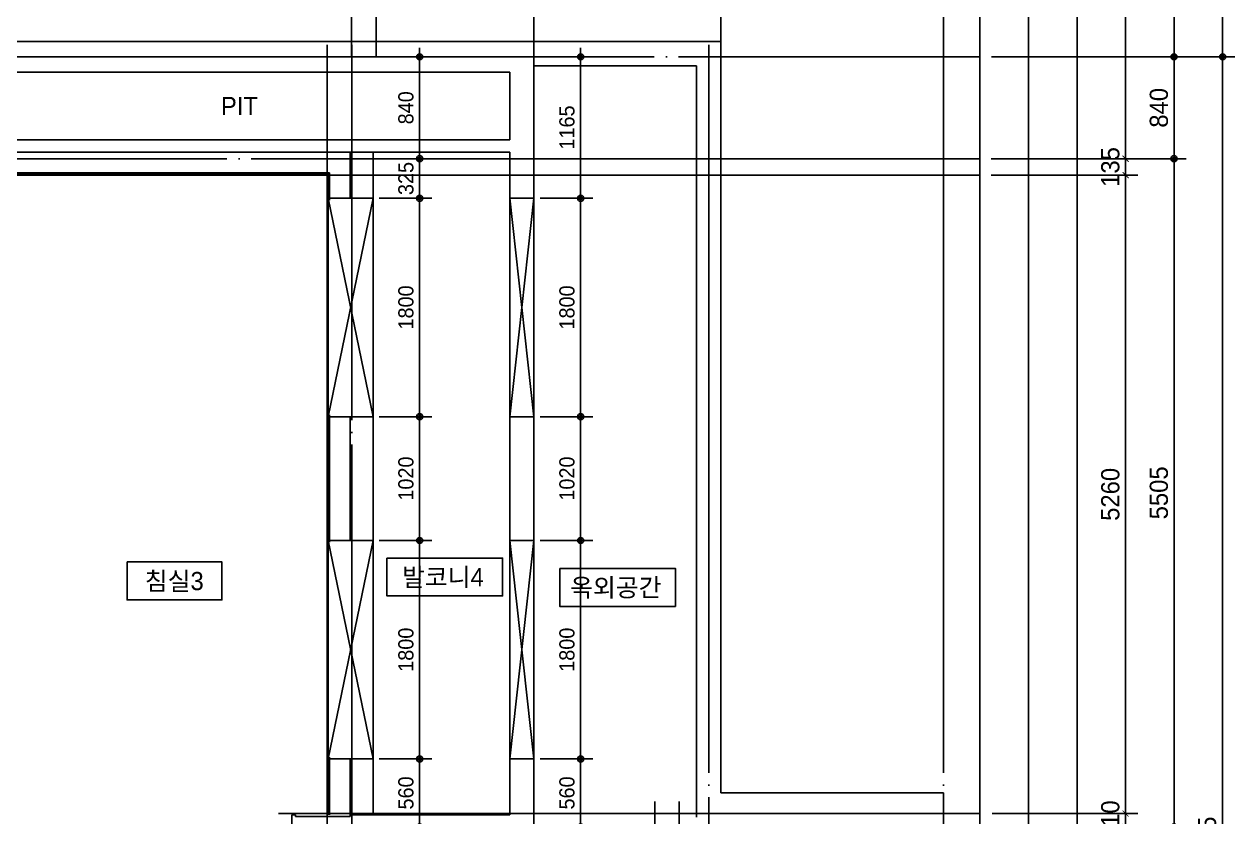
# Model space of a CAD drawing. Header units: millimetres. Extents: x 0 to 92204, y -190080 to 23760.
# Drawn here: x 24953 to 34929, y -84330 to -77800 of the extents above; entities that cross this region are included whole.
import ezdxf
from ezdxf.enums import TextEntityAlignment as Align

# ---------------------------------------------------------------- set-up
doc = ezdxf.new("R2010")
doc.units = ezdxf.units.MM
doc.header["$LTSCALE"] = 100
doc.linetypes.add('AUDIT_D_220706163347-0', pattern=[0])
doc.linetypes.add('CEN', pattern=[62, 60, -1, 0, -1])
doc.layers.get('defpoints').update_dxf_attribs({"color": 139})
for name, color, linetype in [('AA-XXXX-DIMS', 7, 'Continuous'), ('CEN_CON', 1, 'CEN'), ('CEN_WALL', 12, 'CEN'), ('CONC', 2, 'Continuous'), ('DIM', 7, 'AUDIT_D_220706163347-0'), ('ELE3_CON', 7, 'Continuous'), ('MC', 135, 'Continuous'), ('ROM', 7, 'AUDIT_D_220706163347-0'), ('WAL', 3, 'Continuous'), ('WAL_DRY', 7, 'Continuous'), ('실명', 3, 'AUDIT_D_220706163347-0'), ('실명박스', 7, 'AUDIT_D_220706163347-0'), ('창호-open', 4, 'Continuous')]:
    doc.layers.add(name, color=color, linetype=linetype)
doc.layers.add('AA-XXXX-MC', color=153, linetype='AUDIT_D_220706163347-0', plot=False)
doc.styles.add('HAUD01', font='Dotum.ttf')
doc.styles.add('돋움', font='Dotum.ttf')
doc.styles.add('맑은고딕', font='malgun.ttf', dxfattribs={"width": 0.9})
doc.dimstyles.new('DIM-50', dxfattribs={"dimscale": 50, "dimtxt": 3, "dimasz": 1, "dimexe": 2, "dimexo": 2, "dimgap": 1, "dimtad": 1, "dimdec": 0, "dimzin": 0, "dimdsep": 46, "dimtxsty": '맑은고딕', "dimblk1": 'DIMDOT', "dimblk2": 'DIMDOT', "dimsah": 1, "dimcen": 0.09, "dimdle": 2, "dimclrd": 7, "dimclre": 7, "dimclrt": 3, "dimadec": 0, "dimazin": 0, "dimtfac": 1, "dimtdec": 0, "dimtix": 1, "dimtmove": 2, "dimatfit": 3, "dimldrblk": 'DIMDOT', "dimfxl": 1, "dimtolj": 1, "dimtzin": 0, "dimarcsym": 0})
doc.dimstyles.new('MCDIM-50', dxfattribs={"dimscale": 50, "dimtxt": 3, "dimasz": 1, "dimexe": 2, "dimexo": 2, "dimgap": 1, "dimtad": 1, "dimdec": 0, "dimzin": 0, "dimdsep": 46, "dimtxsty": '맑은고딕', "dimblk1": 'ARCHTICK', "dimblk2": 'ARCHTICK', "dimsah": 1, "dimcen": 0.09, "dimdle": 2, "dimclrd": 7, "dimclre": 7, "dimclrt": 3, "dimadec": 0, "dimazin": 0, "dimtfac": 1, "dimtdec": 0, "dimtix": 1, "dimtmove": 2, "dimatfit": 3, "dimldrblk": 'ARCHTICK', "dimfxl": 1, "dimtolj": 1, "dimtzin": 0, "dimarcsym": 0})
doc.dimstyles.new('내부100', dxfattribs={"dimscale": 50, "dimtxt": 2.5, "dimasz": 1, "dimexe": 2, "dimexo": 1, "dimgap": 1, "dimtad": 1, "dimdec": 0, "dimzin": 0, "dimdsep": 46, "dimtxsty": '돋움', "dimblk1": 'DIMDOT', "dimblk2": 'DIMDOT', "dimsah": 1, "dimcen": 0.09, "dimdle": 2, "dimclrd": 7, "dimclre": 7, "dimclrt": 3, "dimadec": 0, "dimazin": 0, "dimtfac": 1, "dimtdec": 0, "dimtix": 1, "dimtmove": 2, "dimatfit": 3, "dimldrblk": 'DIMDOT', "dimfxl": 1, "dimtolj": 1, "dimtzin": 0, "dimarcsym": 0})

# ---------------------------------------------------------------- blocks, each defined once
blk = doc.blocks.new('U-121B(기본)1', base_point=(-58206.9, -129495.9))
at = {"layer": 'CEN_CON'}
for p, q in [((-60141.9, -114240.9), (-60141.9, -120895.9)), ((-58206.9, -114240.9), (-58206.9, -129795.9)), ((-66590.8, -114340.9), (-57915.8, -114340.9)), ((-60386.9, -129795.9), (-60386.9, -120475.9))]:
    blk.add_line(p, q, dxfattribs=at)
at = {"layer": 'CEN_WALL'}
for p, q in [((-63081.9, -123535.9), (-63081.9, -114240.9)), ((-57911.9, -115180.9), (-66586.9, -115180.9))]:
    blk.add_line(p, q, dxfattribs=at)
at = {"layer": 'CONC', "linetype": 'ByBlock'}
blk.add_line((-66486.9, -114215.9), (-61581.9, -114215.9), dxfattribs=at)
at = {"layer": 'CONC'}
for p, q in [((-61581.9, -114215.9), (-61581.9, -115505.9)), ((-66236.9, -114465.9), (-61781.9, -114465.9)), ((-61781.9, -114465.9), (-61781.9, -115025.9)), ((-66236.9, -115025.9), (-61781.9, -115025.9)), ((-61781.9, -115125.9), (-66236.9, -115125.9)), ((-61781.9, -115125.9), (-61781.9, -115505.9)), ((-61781.9, -115505.9), (-61581.9, -115505.9)), ((-61781.9, -117305.9), (-61781.9, -118325.9)), ((-61781.9, -117305.9), (-61581.9, -117305.9)), ((-61581.9, -117305.9), (-61581.9, -118325.9)), ((-61781.9, -118325.9), (-61581.9, -118325.9)), ((-61781.9, -120125.9), (-61781.9, -120585.9)), ((-61781.9, -120125.9), (-61581.9, -120125.9)), ((-61581.9, -120125.9), (-61581.9, -122115.9)), ((-63576.9, -120585.9), (-63576.9, -120785.9)), ((-63546.9, -120585.9), (-63576.9, -120585.9)), ((-63546.9, -120598.9), (-63546.9, -120585.9)), ((-63546.9, -120598.9), (-63096.9, -120598.9)), ((-61781.9, -120585.9), (-63096.9, -120585.9)), ((-63096.9, -120585.9), (-63096.9, -120598.9))]:
    blk.add_line(p, q, dxfattribs=at)
at = {"layer": 'ELE3_CON'}
for p, q in [((-61581.9, -114215.9), (-60041.9, -114215.9)), ((-60041.9, -114215.9), (-60041.9, -120405.9)), ((-61581.9, -114415.9), (-60241.9, -114415.9)), ((-60241.9, -114415.9), (-60241.9, -120605.9)), ((-61781.9, -115505.9), (-61781.9, -117305.9)), ((-61581.9, -117305.9), (-61581.9, -115505.9)), ((-61781.9, -118325.9), (-61781.9, -120125.9)), ((-61581.9, -120125.9), (-61581.9, -118325.9)), ((-60041.9, -120405.9), (-58206.9, -120405.9)), ((-58206.9, -120405.9), (-58206.9, -123035.9))]:
    blk.add_line(p, q, dxfattribs=at)
at = {"layer": 'MC'}
for p, q in [((-63286.9, -123535.9), (-63286.9, -114240.9)), ((-57911.9, -115315.9), (-66586.9, -115315.9)), ((-60586.9, -129795.9), (-60586.9, -120475.9)), ((-57906.9, -120575.9), (-63686.9, -120575.9))]:
    blk.add_line(p, q, dxfattribs=at)
at = {"layer": 'WAL'}
for p, q in [((-63096.9, -115505.9), (-63096.9, -115125.9)), ((-62906.9, -115505.9), (-62906.9, -115125.9)), ((-63096.9, -115505.9), (-62906.9, -115505.9)), ((-63096.9, -118325.9), (-63096.9, -117305.9)), ((-63096.9, -117305.9), (-62906.9, -117305.9)), ((-62906.9, -118325.9), (-62906.9, -117305.9)), ((-63096.9, -118325.9), (-62906.9, -118325.9)), ((-63096.9, -120585.9), (-63096.9, -120125.9)), ((-63096.9, -120125.9), (-62906.9, -120125.9)), ((-62906.9, -120585.9), (-62906.9, -120125.9))]:
    blk.add_line(p, q, dxfattribs=at)
at = {"layer": 'WAL_DRY'}
for p, q in [((-63266.9, -115295.9), (-66106.9, -115295.9)), ((-63276.9, -115305.9), (-66096.9, -115305.9)), ((-63276.9, -115520.9), (-63276.9, -115305.9)), ((-63266.9, -115520.9), (-63266.9, -115295.9)), ((-63276.9, -118340.9), (-63276.9, -117290.9)), ((-63266.9, -118340.9), (-63266.9, -117290.9)), ((-63276.9, -120585.9), (-63276.9, -120110.9)), ((-63266.9, -120585.9), (-63266.9, -120110.9))]:
    blk.add_line(p, q, dxfattribs=at)
blk = doc.blocks.new('DIMDOT')
at = {"layer": 'AA-XXXX-DIMS'}
for p, q in [((-1.5, 0), (1.5, 0)), ((0, -1.5), (0, 1.5))]:
    blk.add_line(p, q, dxfattribs=at)
for radius in [0.5, 0.25]:
    blk.add_circle((0, 0), radius, dxfattribs=at)
blk = doc.blocks.new('*D2627')
at = {"layer": 'defpoints', "color": 0, "transparency": 16777216}
for p in [(32827.2, -102668.4), (34428.9, -102668.4), (32828.9, -108173.4)]:
    blk.add_point(p, dxfattribs=at)
at = {"layer": 'DIM', "color": 7, "lineweight": -2, "transparency": 16777216}
for p, q in [((32927.2, -102668.4), (34528.9, -102668.4)), ((34428.9, -108123.4), (34428.9, -102718.4)), ((32928.9, -108173.4), (34528.9, -108173.4))]:
    blk.add_line(p, q, dxfattribs=at)
at = {"layer": 'DIM', "color": 7, "lineweight": -2, "transparency": 16777216, "xscale": 50, "yscale": 50, "zscale": 50}
for p, rotation in [((34428.9, -102668.4), 90), ((34428.9, -108173.4), 270)]:
    blk.add_blockref('DIMDOT', p, dxfattribs=dict(at, rotation=rotation))
at = {"layer": 'DIM', "color": 3, "transparency": 16777216, "insert": (34303.8, -105420.9), "char_height": 150, "attachment_point": 5, "rotation": 90, "style": 'HAUD01'}
blk.add_mtext('\\A1;5505', dxfattribs=at)
blk = doc.blocks.new('*D2628')
at = {"layer": 'defpoints', "color": 0, "transparency": 16777216}
for p in [(32823.9, -101828.4), (34428.9, -101828.4), (32827.2, -102668.4)]:
    blk.add_point(p, dxfattribs=at)
at = {"layer": 'DIM', "color": 7, "lineweight": -2, "transparency": 16777216}
for p, q in [((32923.9, -101828.4), (34528.9, -101828.4)), ((34428.9, -102618.4), (34428.9, -101878.4)), ((32927.2, -102668.4), (34528.9, -102668.4))]:
    blk.add_line(p, q, dxfattribs=at)
at = {"layer": 'DIM', "color": 7, "lineweight": -2, "transparency": 16777216, "xscale": 50, "yscale": 50, "zscale": 50}
for p, rotation in [((34428.9, -101828.4), 90), ((34428.9, -102668.4), 270)]:
    blk.add_blockref('DIMDOT', p, dxfattribs=dict(at, rotation=rotation))
at = {"layer": 'DIM', "color": 3, "transparency": 16777216, "insert": (34303.8, -102248.4), "char_height": 150, "attachment_point": 5, "rotation": 90, "style": 'HAUD01'}
blk.add_mtext('\\A1;840', dxfattribs=at)
blk = doc.blocks.new('*D2629')
at = {"layer": 'defpoints', "color": 0, "transparency": 16777216}
for p in [(32823.9, -101828.4), (34828.9, -101828.4), (32828.9, -116983.4)]:
    blk.add_point(p, dxfattribs=at)
at = {"layer": 'DIM', "color": 7, "lineweight": -2, "transparency": 16777216}
for p, q in [((32923.9, -101828.4), (34928.9, -101828.4)), ((34828.9, -116933.4), (34828.9, -101878.4)), ((32928.9, -116983.4), (34928.9, -116983.4))]:
    blk.add_line(p, q, dxfattribs=at)
at = {"layer": 'DIM', "color": 7, "lineweight": -2, "transparency": 16777216, "xscale": 50, "yscale": 50, "zscale": 50}
for p, rotation in [((34828.9, -101828.4), 90), ((34828.9, -116983.4), 270)]:
    blk.add_blockref('DIMDOT', p, dxfattribs=dict(at, rotation=rotation))
at = {"layer": 'DIM', "color": 3, "transparency": 16777216, "insert": (34701, -108360.9), "char_height": 150, "attachment_point": 5, "rotation": 90, "style": 'HAUD01'}
blk.add_mtext('\\A1;15155', dxfattribs=at)
blk = doc.blocks.new('_ArchTick')
at = {"color": 0, "linetype": 'ByBlock', "const_width": 0.15}
blk.add_lwpolyline([(-0.5, -0.5), (0.5, 0.5)], dxfattribs=at)
blk = doc.blocks.new('*D2633')
at = {"layer": 'defpoints', "color": 0, "linetype": 'ByBlock', "transparency": 16777216}
for p in [(32828.9, -108063.4), (34028.9, -108063.4), (32828.9, -108173.4)]:
    blk.add_point(p, dxfattribs=at)
at = {"layer": 'DIM', "color": 7, "linetype": 'ByBlock', "lineweight": -2, "transparency": 16777216}
for p, q in [((34028.9, -108063.4), (34028.9, -108013.4)), ((32928.9, -108063.4), (34128.9, -108063.4)), ((34028.9, -108173.4), (34028.9, -108063.4)), ((32928.9, -108173.4), (34128.9, -108173.4)), ((34028.9, -108173.4), (34028.9, -108223.4))]:
    blk.add_line(p, q, dxfattribs=at)
at = {"layer": 'DIM', "color": 7, "linetype": 'ByBlock', "lineweight": -2, "transparency": 16777216, "xscale": 50, "yscale": 50, "zscale": 50}
for p, rotation in [((34028.9, -108063.4), 270), ((34028.9, -108173.4), 90)]:
    blk.add_blockref('_ArchTick', p, dxfattribs=dict(at, rotation=rotation))
at = {"layer": 'DIM', "color": 3, "linetype": 'ByBlock', "transparency": 16777216, "insert": (33903.8, -108118.4), "char_height": 150, "attachment_point": 5, "rotation": 90, "style": 'HAUD01'}
blk.add_mtext('\\A1;110', dxfattribs=at)
blk = doc.blocks.new('*D2634')
at = {"layer": 'defpoints', "color": 0, "linetype": 'ByBlock', "transparency": 16777216}
for p in [(32822.2, -102803.4), (34028.9, -102803.4), (32828.9, -108063.4)]:
    blk.add_point(p, dxfattribs=at)
at = {"layer": 'DIM', "color": 7, "linetype": 'ByBlock', "lineweight": -2, "transparency": 16777216}
for p, q in [((34028.9, -108163.4), (34028.9, -102703.4)), ((32922.2, -102803.4), (34128.9, -102803.4)), ((32928.9, -108063.4), (34128.9, -108063.4))]:
    blk.add_line(p, q, dxfattribs=at)
at = {"layer": 'DIM', "color": 7, "linetype": 'ByBlock', "lineweight": -2, "transparency": 16777216, "xscale": 50, "yscale": 50, "zscale": 50}
for p, rotation in [((34028.9, -102803.4), 90), ((34028.9, -108063.4), 270)]:
    blk.add_blockref('_ArchTick', p, dxfattribs=dict(at, rotation=rotation))
at = {"layer": 'DIM', "color": 3, "linetype": 'ByBlock', "transparency": 16777216, "insert": (33903.8, -105433.4), "char_height": 150, "attachment_point": 5, "rotation": 90, "style": 'HAUD01'}
blk.add_mtext('\\A1;5260', dxfattribs=at)
blk = doc.blocks.new('*D2635')
at = {"layer": 'defpoints', "color": 0, "linetype": 'ByBlock', "transparency": 16777216}
for p in [(32822.2, -102668.4), (34028.9, -102668.4), (32822.2, -102803.4)]:
    blk.add_point(p, dxfattribs=at)
at = {"layer": 'DIM', "color": 7, "linetype": 'ByBlock', "lineweight": -2, "transparency": 16777216}
for p, q in [((34028.9, -102668.4), (34028.9, -102618.4)), ((32922.2, -102668.4), (34128.9, -102668.4)), ((34028.9, -102803.4), (34028.9, -102668.4)), ((32922.2, -102803.4), (34128.9, -102803.4)), ((34028.9, -102803.4), (34028.9, -102853.4))]:
    blk.add_line(p, q, dxfattribs=at)
at = {"layer": 'DIM', "color": 7, "linetype": 'ByBlock', "lineweight": -2, "transparency": 16777216, "xscale": 50, "yscale": 50, "zscale": 50}
for p, rotation in [((34028.9, -102668.4), 270), ((34028.9, -102803.4), 90)]:
    blk.add_blockref('_ArchTick', p, dxfattribs=dict(at, rotation=rotation))
at = {"layer": 'DIM', "color": 3, "linetype": 'ByBlock', "transparency": 16777216, "insert": (33903.8, -102735.9), "char_height": 150, "attachment_point": 5, "rotation": 90, "style": 'HAUD01'}
blk.add_mtext('\\A1;135', dxfattribs=at)
blk = doc.blocks.new('*D876')
at = {"layer": 'defpoints', "color": 0, "transparency": 16777216}
for p in [(29153.9, -83853.4), (29538.5, -83853.4), (29153.9, -84413.4)]:
    blk.add_point(p, dxfattribs=at)
at = {"layer": 'DIM', "color": 7, "lineweight": -2, "transparency": 16777216}
for p, q in [((29203.9, -83853.4), (29638.5, -83853.4)), ((29538.5, -84363.4), (29538.5, -83903.4)), ((29203.9, -84413.4), (29638.5, -84413.4))]:
    blk.add_line(p, q, dxfattribs=at)
at = {"layer": 'DIM', "color": 7, "lineweight": -2, "transparency": 16777216, "xscale": 50, "yscale": 50, "zscale": 50}
for p, rotation in [((29538.5, -83853.4), 90), ((29538.5, -84413.4), 270)]:
    blk.add_blockref('DIMDOT', p, dxfattribs=dict(at, rotation=rotation))
at = {"layer": 'DIM', "color": 3, "transparency": 16777216, "insert": (29425.9, -84133.4), "char_height": 125, "attachment_point": 5, "rotation": 90, "style": '돋움'}
blk.add_mtext('\\A1;560', dxfattribs=at)
blk = doc.blocks.new('*D877')
at = {"layer": 'defpoints', "color": 0, "transparency": 16777216}
for p in [(29153.9, -82053.4), (29538.5, -82053.4), (29153.9, -83853.4)]:
    blk.add_point(p, dxfattribs=at)
at = {"layer": 'DIM', "color": 7, "lineweight": -2, "transparency": 16777216}
for p, q in [((29203.9, -82053.4), (29638.5, -82053.4)), ((29538.5, -83803.4), (29538.5, -82103.4)), ((29203.9, -83853.4), (29638.5, -83853.4))]:
    blk.add_line(p, q, dxfattribs=at)
at = {"layer": 'DIM', "color": 7, "lineweight": -2, "transparency": 16777216, "xscale": 50, "yscale": 50, "zscale": 50}
for p, rotation in [((29538.5, -82053.4), 90), ((29538.5, -83853.4), 270)]:
    blk.add_blockref('DIMDOT', p, dxfattribs=dict(at, rotation=rotation))
at = {"layer": 'DIM', "color": 3, "transparency": 16777216, "insert": (29425.9, -82953.4), "char_height": 125, "attachment_point": 5, "rotation": 90, "style": '돋움'}
blk.add_mtext('\\A1;1800', dxfattribs=at)
blk = doc.blocks.new('*D878')
at = {"layer": 'defpoints', "color": 0, "transparency": 16777216}
for p in [(29153.9, -81033.4), (29538.5, -81033.4), (29153.9, -82053.4)]:
    blk.add_point(p, dxfattribs=at)
at = {"layer": 'DIM', "color": 7, "lineweight": -2, "transparency": 16777216}
for p, q in [((29203.9, -81033.4), (29638.5, -81033.4)), ((29538.5, -82003.4), (29538.5, -81083.4)), ((29203.9, -82053.4), (29638.5, -82053.4))]:
    blk.add_line(p, q, dxfattribs=at)
at = {"layer": 'DIM', "color": 7, "lineweight": -2, "transparency": 16777216, "xscale": 50, "yscale": 50, "zscale": 50}
for p, rotation in [((29538.5, -81033.4), 90), ((29538.5, -82053.4), 270)]:
    blk.add_blockref('DIMDOT', p, dxfattribs=dict(at, rotation=rotation))
at = {"layer": 'DIM', "color": 3, "transparency": 16777216, "insert": (29425.9, -81543.4), "char_height": 125, "attachment_point": 5, "rotation": 90, "style": '돋움'}
blk.add_mtext('\\A1;1020', dxfattribs=at)
blk = doc.blocks.new('*D879')
at = {"layer": 'defpoints', "color": 0, "transparency": 16777216}
for p in [(29153.9, -79233.4), (29538.5, -79233.4), (29153.9, -81033.4)]:
    blk.add_point(p, dxfattribs=at)
at = {"layer": 'DIM', "color": 7, "lineweight": -2, "transparency": 16777216}
for p, q in [((29203.9, -79233.4), (29638.5, -79233.4)), ((29538.5, -80983.4), (29538.5, -79283.4)), ((29203.9, -81033.4), (29638.5, -81033.4))]:
    blk.add_line(p, q, dxfattribs=at)
at = {"layer": 'DIM', "color": 7, "lineweight": -2, "transparency": 16777216, "xscale": 50, "yscale": 50, "zscale": 50}
for p, rotation in [((29538.5, -79233.4), 90), ((29538.5, -81033.4), 270)]:
    blk.add_blockref('DIMDOT', p, dxfattribs=dict(at, rotation=rotation))
at = {"layer": 'DIM', "color": 3, "transparency": 16777216, "insert": (29425.9, -80133.4), "char_height": 125, "attachment_point": 5, "rotation": 90, "style": '돋움'}
blk.add_mtext('\\A1;1800', dxfattribs=at)
blk = doc.blocks.new('*D880')
at = {"layer": 'defpoints', "color": 0, "transparency": 16777216}
for p in [(29153.9, -78068.4), (29538.5, -78068.4), (29153.9, -79233.4)]:
    blk.add_point(p, dxfattribs=at)
at = {"layer": 'DIM', "color": 7, "lineweight": -2, "transparency": 16777216}
for p, q in [((29203.9, -78068.4), (29638.5, -78068.4)), ((29538.5, -79183.4), (29538.5, -78118.4)), ((29203.9, -79233.4), (29638.5, -79233.4))]:
    blk.add_line(p, q, dxfattribs=at)
at = {"layer": 'DIM', "color": 7, "lineweight": -2, "transparency": 16777216, "xscale": 50, "yscale": 50, "zscale": 50}
for p, rotation in [((29538.5, -78068.4), 90), ((29538.5, -79233.4), 270)]:
    blk.add_blockref('DIMDOT', p, dxfattribs=dict(at, rotation=rotation))
at = {"layer": 'DIM', "color": 3, "transparency": 16777216, "insert": (29425.9, -78650.9), "char_height": 125, "attachment_point": 5, "rotation": 90, "style": '돋움'}
blk.add_mtext('\\A1;1165', dxfattribs=at)
blk = doc.blocks.new('*D884')
at = {"layer": 'defpoints', "color": 0, "transparency": 16777216}
for p in [(27828.9, -83853.4), (28211.5, -83853.4), (27828.9, -84413.4)]:
    blk.add_point(p, dxfattribs=at)
at = {"layer": 'DIM', "color": 7, "lineweight": -2, "transparency": 16777216}
for p, q in [((27878.9, -83853.4), (28311.5, -83853.4)), ((28211.5, -84363.4), (28211.5, -83903.4)), ((27878.9, -84413.4), (28311.5, -84413.4))]:
    blk.add_line(p, q, dxfattribs=at)
at = {"layer": 'DIM', "color": 7, "lineweight": -2, "transparency": 16777216, "xscale": 50, "yscale": 50, "zscale": 50}
for p, rotation in [((28211.5, -83853.4), 90), ((28211.5, -84413.4), 270)]:
    blk.add_blockref('DIMDOT', p, dxfattribs=dict(at, rotation=rotation))
at = {"layer": 'DIM', "color": 3, "transparency": 16777216, "insert": (28098.9, -84133.4), "char_height": 125, "attachment_point": 5, "rotation": 90, "style": '돋움'}
blk.add_mtext('\\A1;560', dxfattribs=at)
blk = doc.blocks.new('*D885')
at = {"layer": 'defpoints', "color": 0, "transparency": 16777216}
for p in [(27828.9, -82053.4), (28211.5, -82053.4), (27828.9, -83853.4)]:
    blk.add_point(p, dxfattribs=at)
at = {"layer": 'DIM', "color": 7, "lineweight": -2, "transparency": 16777216}
for p, q in [((27878.9, -82053.4), (28311.5, -82053.4)), ((28211.5, -83803.4), (28211.5, -82103.4)), ((27878.9, -83853.4), (28311.5, -83853.4))]:
    blk.add_line(p, q, dxfattribs=at)
at = {"layer": 'DIM', "color": 7, "lineweight": -2, "transparency": 16777216, "xscale": 50, "yscale": 50, "zscale": 50}
for p, rotation in [((28211.5, -82053.4), 90), ((28211.5, -83853.4), 270)]:
    blk.add_blockref('DIMDOT', p, dxfattribs=dict(at, rotation=rotation))
at = {"layer": 'DIM', "color": 3, "transparency": 16777216, "insert": (28098.9, -82953.4), "char_height": 125, "attachment_point": 5, "rotation": 90, "style": '돋움'}
blk.add_mtext('\\A1;1800', dxfattribs=at)
blk = doc.blocks.new('*D886')
at = {"layer": 'defpoints', "color": 0, "transparency": 16777216}
for p in [(27828.9, -81033.4), (28211.5, -81033.4), (27828.9, -82053.4)]:
    blk.add_point(p, dxfattribs=at)
at = {"layer": 'DIM', "color": 7, "lineweight": -2, "transparency": 16777216}
for p, q in [((27878.9, -81033.4), (28311.5, -81033.4)), ((28211.5, -82003.4), (28211.5, -81083.4)), ((27878.9, -82053.4), (28311.5, -82053.4))]:
    blk.add_line(p, q, dxfattribs=at)
at = {"layer": 'DIM', "color": 7, "lineweight": -2, "transparency": 16777216, "xscale": 50, "yscale": 50, "zscale": 50}
for p, rotation in [((28211.5, -81033.4), 90), ((28211.5, -82053.4), 270)]:
    blk.add_blockref('DIMDOT', p, dxfattribs=dict(at, rotation=rotation))
at = {"layer": 'DIM', "color": 3, "transparency": 16777216, "insert": (28098.9, -81543.4), "char_height": 125, "attachment_point": 5, "rotation": 90, "style": '돋움'}
blk.add_mtext('\\A1;1020', dxfattribs=at)
blk = doc.blocks.new('*D887')
at = {"layer": 'defpoints', "color": 0, "transparency": 16777216}
for p in [(27828.9, -79233.4), (28211.5, -79233.4), (27828.9, -81033.4)]:
    blk.add_point(p, dxfattribs=at)
at = {"layer": 'DIM', "color": 7, "lineweight": -2, "transparency": 16777216}
for p, q in [((27878.9, -79233.4), (28311.5, -79233.4)), ((28211.5, -80983.4), (28211.5, -79283.4)), ((27878.9, -81033.4), (28311.5, -81033.4))]:
    blk.add_line(p, q, dxfattribs=at)
at = {"layer": 'DIM', "color": 7, "lineweight": -2, "transparency": 16777216, "xscale": 50, "yscale": 50, "zscale": 50}
for p, rotation in [((28211.5, -79233.4), 90), ((28211.5, -81033.4), 270)]:
    blk.add_blockref('DIMDOT', p, dxfattribs=dict(at, rotation=rotation))
at = {"layer": 'DIM', "color": 3, "transparency": 16777216, "insert": (28098.9, -80133.4), "char_height": 125, "attachment_point": 5, "rotation": 90, "style": '돋움'}
blk.add_mtext('\\A1;1800', dxfattribs=at)
blk = doc.blocks.new('*D888')
at = {"layer": 'defpoints', "color": 0, "transparency": 16777216}
for p in [(27828.9, -78908.4), (28211.5, -78908.4), (27828.9, -79233.4)]:
    blk.add_point(p, dxfattribs=at)
at = {"layer": 'DIM', "color": 7, "lineweight": -2, "transparency": 16777216}
for p, q in [((28211.5, -78858.4), (28211.5, -78808.4)), ((27878.9, -78908.4), (28311.5, -78908.4)), ((28211.5, -79233.4), (28211.5, -78908.4)), ((27878.9, -79233.4), (28311.5, -79233.4)), ((28211.5, -79283.4), (28211.5, -79333.4))]:
    blk.add_line(p, q, dxfattribs=at)
at = {"layer": 'DIM', "color": 7, "lineweight": -2, "transparency": 16777216, "xscale": 50, "yscale": 50, "zscale": 50}
for p, rotation in [((28211.5, -78908.4), 270), ((28211.5, -79233.4), 90)]:
    blk.add_blockref('DIMDOT', p, dxfattribs=dict(at, rotation=rotation))
at = {"layer": 'DIM', "color": 3, "transparency": 16777216, "insert": (28098.9, -79070.9), "char_height": 125, "attachment_point": 5, "rotation": 90, "style": '돋움'}
blk.add_mtext('\\A1;325', dxfattribs=at)
blk = doc.blocks.new('*D889')
at = {"layer": 'defpoints', "color": 0, "transparency": 16777216}
for p in [(27828.9, -78068.4), (28211.5, -78068.4), (27828.9, -78908.4)]:
    blk.add_point(p, dxfattribs=at)
at = {"layer": 'DIM', "color": 7, "lineweight": -2, "transparency": 16777216}
for p, q in [((27878.9, -78068.4), (28311.5, -78068.4)), ((28211.5, -78858.4), (28211.5, -78118.4)), ((27878.9, -78908.4), (28311.5, -78908.4))]:
    blk.add_line(p, q, dxfattribs=at)
at = {"layer": 'DIM', "color": 7, "lineweight": -2, "transparency": 16777216, "xscale": 50, "yscale": 50, "zscale": 50}
for p, rotation in [((28211.5, -78068.4), 90), ((28211.5, -78908.4), 270)]:
    blk.add_blockref('DIMDOT', p, dxfattribs=dict(at, rotation=rotation))
at = {"layer": 'DIM', "color": 3, "transparency": 16777216, "insert": (28098.9, -78488.4), "char_height": 125, "attachment_point": 5, "rotation": 90, "style": '돋움'}
blk.add_mtext('\\A1;840', dxfattribs=at)
blk = doc.blocks.new('DIM-1108')
at = {"layer": 'DIM'}
for base, p1, p2, picture, middle in [((34428.9, -101828.4), (32827.2, -102668.4), (32823.9, -101828.4), '*D2628', (34303.8, -102248.4)), ((34428.9, -102668.4), (32828.9, -108173.4), (32827.2, -102668.4), '*D2627', (34303.8, -105420.9))]:
    dim = blk.add_linear_dim(base=base, p1=p1, p2=p2, angle=270, dimstyle='DIM-50', override={"dimscale": 50, "dimtxsty": 'HAUD01'}, dxfattribs=at)
    dim.commit()
    dim.dimension.update_dxf_attribs({"geometry": picture, "text_midpoint": middle})
dim = blk.add_linear_dim(base=(34828.9, -101828.4), p1=(32828.9, -116983.4), p2=(32823.9, -101828.4), angle=270, dimstyle='DIM-50', override={"dimscale": 50, "dimtxsty": 'HAUD01'}, dxfattribs=at)
dim.commit()
dim.dimension.update_dxf_attribs({"geometry": '*D2629', "text_midpoint": (34701, -108360.9), "dimtype": 128})
at = {"layer": 'DIM', "linetype": 'ByBlock'}
for base, p1, p2, picture, middle in [((34028.9, -102668.4), (32822.2, -102803.4), (32822.2, -102668.4), '*D2635', (33903.8, -102735.9)), ((34028.9, -102803.4), (32828.9, -108063.4), (32822.2, -102803.4), '*D2634', (33903.8, -105433.4)), ((34028.9, -108063.4), (32828.9, -108173.4), (32828.9, -108063.4), '*D2633', (33903.8, -108118.4))]:
    dim = blk.add_linear_dim(base=base, p1=p1, p2=p2, angle=270, dimstyle='MCDIM-50', override={"dimtxsty": 'HAUD01'}, dxfattribs=at)
    dim.commit()
    dim.dimension.update_dxf_attribs({"geometry": picture, "text_midpoint": middle})

msp = doc.modelspace()

# ---------------------------------------------------------------- linework, layer by layer
at = {"layer": 'AA-XXXX-MC'}
msp.add_line((27648.9, -78068.4), (27648.9, -77003.4), dxfattribs=at)
at = {"layer": 'CEN_CON'}
for p, q in [((27853.9, -78068.4), (27853.9, -77003.4)), ((29153.9, -80278.4), (29153.9, -77003.4)), ((30693.9, -79388.4), (30693.9, -77003.4)), ((32528.9, -78068.4), (32528.9, -77003.4))]:
    msp.add_line(p, q, dxfattribs=at)
at = {"layer": 'defpoints'}
for points in [[(4504.1, -75003.4), (34828.9, -75003.4), (34828.9, -95523.4), (4504.1, -95523.4)], [(4904.1, -75403.4), (34428.9, -75403.4), (34428.9, -95123.4), (4904.1, -95123.4)], [(5304.1, -75803.4), (34028.9, -75803.4), (34028.9, -94723.4), (5304.1, -94723.4)], [(5704.1, -76203.4), (33628.9, -76203.4), (33628.9, -94323.4), (5704.1, -94323.4)], [(6104.1, -76603.4), (33228.9, -76603.4), (33228.9, -93923.4), (6104.1, -93923.4)], [(6504.1, -77003.4), (32828.9, -77003.4), (32828.9, -93523.4), (6504.1, -93523.4)]]:
    msp.add_lwpolyline(points, close=True, dxfattribs=at)
at = {"layer": '실명박스'}
for points in [[(27942, -82198.2), (27942, -82510.7), (28894.6, -82510.7), (28894.6, -82198.2)], [(25800.2, -82230.6), (25800.2, -82543.1), (26581.8, -82543.1), (26581.8, -82230.6)], [(29366.7, -82284), (29366.7, -82596.5), (30319.2, -82596.5), (30319.2, -82284)]]:
    msp.add_lwpolyline(points, close=True, dxfattribs=at)
at = {"layer": '창호-open'}
for p, q in [((27828.9, -81033.4), (27458.9, -79233.4)), ((27458.9, -81033.4), (27828.9, -79233.4)), ((29153.9, -81033.4), (28953.9, -79233.4)), ((28953.9, -81033.4), (29153.9, -79233.4)), ((27828.9, -83853.4), (27458.9, -82053.4)), ((27458.9, -83853.4), (27828.9, -82053.4)), ((29153.9, -83853.4), (28953.9, -82053.4)), ((28953.9, -83853.4), (29153.9, -82053.4))]:
    msp.add_line(p, q, dxfattribs=at)
for points in [[(27828.9, -81033.4), (27828.9, -79233.4), (27458.9, -79233.4), (27458.9, -81033.4)], [(29153.9, -81033.4), (29153.9, -79233.4), (28953.9, -79233.4), (28953.9, -81033.4)], [(27828.9, -83853.4), (27828.9, -82053.4), (27458.9, -82053.4), (27458.9, -83853.4)], [(29153.9, -83853.4), (29153.9, -82053.4), (28953.9, -82053.4), (28953.9, -83853.4)]]:
    msp.add_lwpolyline(points, close=True, dxfattribs=at)

# ---------------------------------------------------------------- block references
for name, p in [('DIM-1108', (0, 23760)), ('U-121B(기본)1', (32528.9, -93223.4))]:
    msp.add_blockref(name, p)

# ---------------------------------------------------------------- texts
at = {"layer": 'ROM', "color": 3, "style": 'HAUD01'}
msp.add_text('PIT', height=150, dxfattribs=at).set_placement((26726.4, -78473.4), align=Align.MIDDLE)
at = {"layer": '실명', "style": 'HAUD01'}
for s, p in [('침실3', (26189.6, -82384.6)), ('발코니4', (28403.6, -82353.4)), ('옥외공간', (29828.3, -82439.2))]:
    msp.add_text(s, height=150, dxfattribs=at).set_placement(p, align=Align.MIDDLE)

# ---------------------------------------------------------------- dimensions: what is measured, and where the dimension line sits
at = {"layer": 'DIM'}
for base, p1, p2, picture, middle in [((28211.5, -78068.4), (27828.9, -78908.4), (27828.9, -78068.4), '*D889', (28098.9, -78488.4)), ((29538.5, -78068.4), (29153.9, -79233.4), (29153.9, -78068.4), '*D880', (29425.9, -78650.9)), ((28211.5, -78908.4), (27828.9, -79233.4), (27828.9, -78908.4), '*D888', (28098.9, -79070.9)), ((28211.5, -79233.4), (27828.9, -81033.4), (27828.9, -79233.4), '*D887', (28098.9, -80133.4)), ((29538.5, -79233.4), (29153.9, -81033.4), (29153.9, -79233.4), '*D879', (29425.9, -80133.4)), ((28211.5, -81033.4), (27828.9, -82053.4), (27828.9, -81033.4), '*D886', (28098.9, -81543.4)), ((29538.5, -81033.4), (29153.9, -82053.4), (29153.9, -81033.4), '*D878', (29425.9, -81543.4)), ((28211.5, -82053.4), (27828.9, -83853.4), (27828.9, -82053.4), '*D885', (28098.9, -82953.4)), ((29538.5, -82053.4), (29153.9, -83853.4), (29153.9, -82053.4), '*D877', (29425.9, -82953.4)), ((28211.5, -83853.4), (27828.9, -84413.4), (27828.9, -83853.4), '*D884', (28098.9, -84133.4)), ((29538.5, -83853.4), (29153.9, -84413.4), (29153.9, -83853.4), '*D876', (29425.9, -84133.4))]:
    dim = msp.add_linear_dim(base=base, p1=p1, p2=p2, angle=270, dimstyle='내부100', override={"dimscale": 50}, dxfattribs=at)
    dim.commit()
    dim.dimension.update_dxf_attribs({"geometry": picture, "text_midpoint": middle})

doc.saveas('drawing.dxf')
